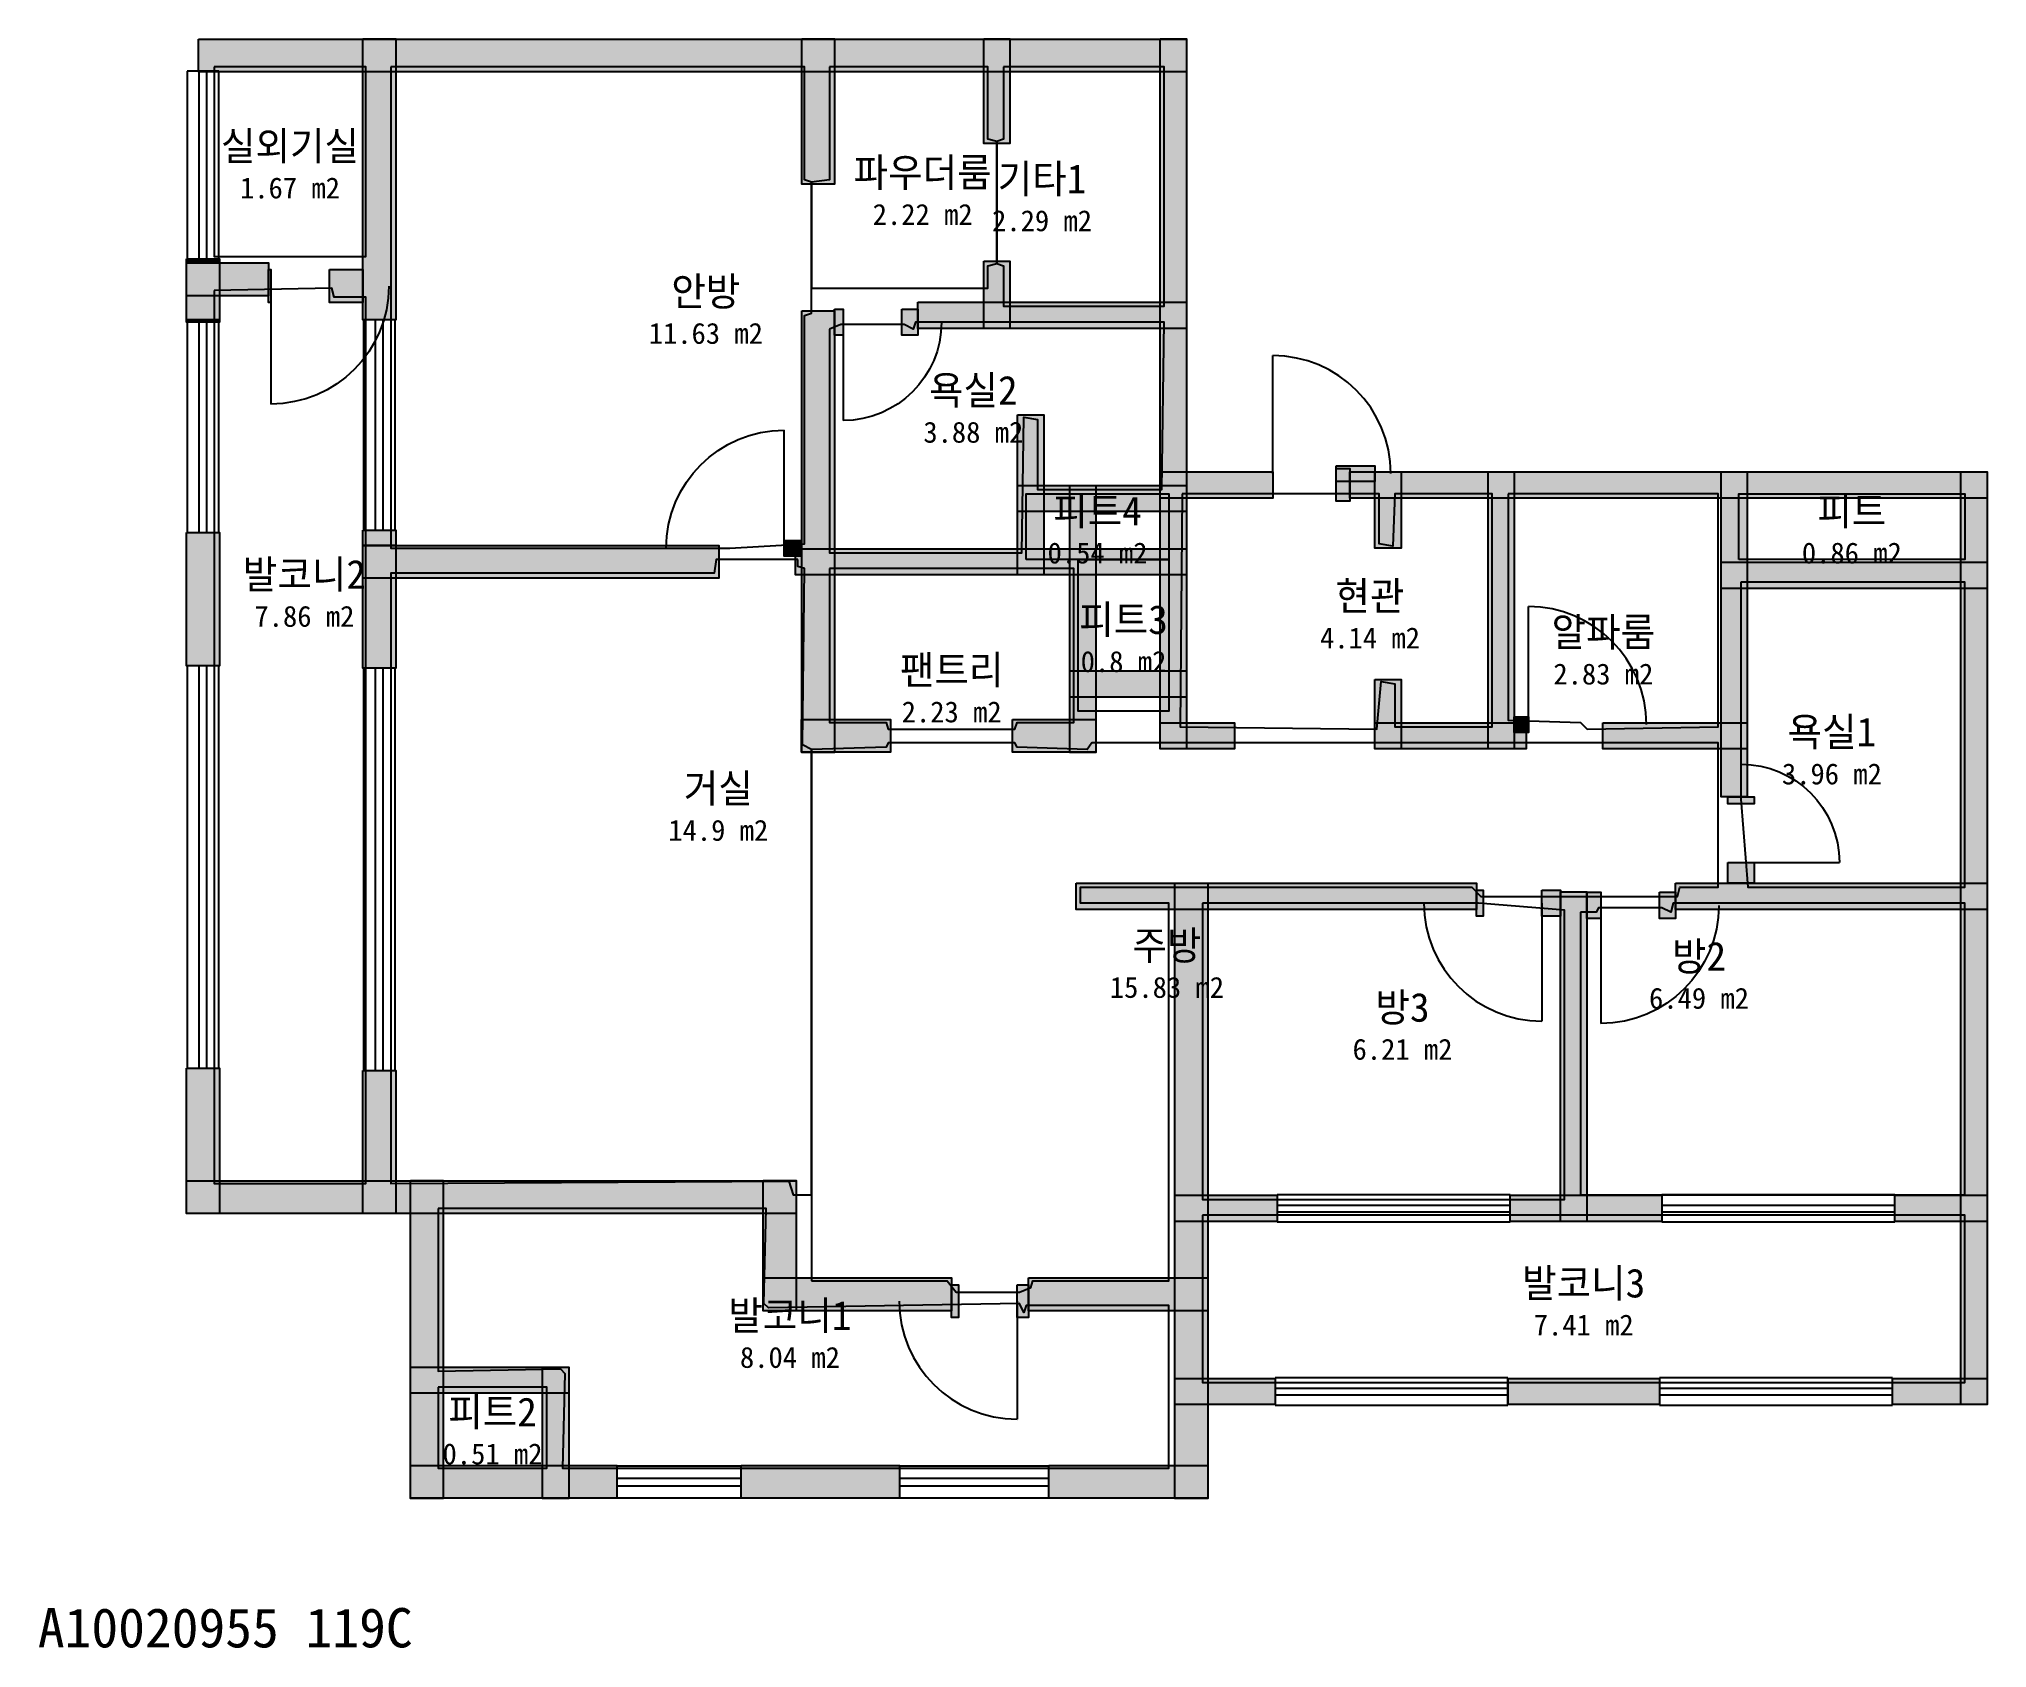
# Model space of a CAD drawing. Header units: millimetres. Extents: x 9 to 14859, y -905 to 11367.
import ezdxf
from ezdxf.enums import TextEntityAlignment as Align

# ---------------------------------------------------------------- set-up
doc = ezdxf.new("R2010")
doc.units = ezdxf.units.MM
for name, color, linetype in [('A-ANNO-TEXT', 7, 'Continuous'), ('A-AREA', 9, 'Continuous'), ('A-AREA-IDEN', 7, 'Continuous'), ('A-DOOR', 4, 'Continuous'), ('A-GLAZ', 5, 'Continuous'), ('A-WALL-EXTR', 7, 'Continuous'), ('A-WALL-PATT', 8, 'Continuous'), ('A-WALL-PRTN', 8, 'Continuous'), ('A-WALL-STRC', 7, 'Continuous')]:
    doc.layers.add(name, color=color, linetype=linetype)

# ---------------------------------------------------------------- blocks, each defined once
blk = doc.blocks.new('JJ-DOOR-SWING')
blk.add_line((0, 0), (0, 1000))
blk.add_arc((0, 0), 1000, 0, 90)
at = {"flags": 1}
for tag, p in [('WIDTH', (0, -150)), ('TYPE', (0, -250))]:
    blk.add_attdef(tag, p, '', height=80, dxfattribs=at)
blk = doc.blocks.new('JJ-WIN-DOUBLE')
for p, q in [((1000, 500), (0, 500)), ((0, 500), (0, -500)), ((1000, -500), (1000, 500)), ((0, 120), (1000, 120)), ((0, -120), (1000, -120)), ((0, -500), (1000, -500))]:
    blk.add_line(p, q)
at = {"flags": 1}
for tag, p in [('WIDTH', (0, -700)), ('TYPE', (0, -800))]:
    blk.add_attdef(tag, p, '', height=80, dxfattribs=at)

msp = doc.modelspace()

# ---------------------------------------------------------------- linework, layer by layer
at = {"layer": 'A-AREA'}
for points in [[(1345, 11155), (1345, 9707), (2500, 9707), (2500, 11155)], [(2690, 11155), (2690, 7483), (5276, 7483), (5845, 7517), (5845, 9259), (5897, 9276), (5897, 10276), (5845, 10293), (5845, 11155)], [(6034, 11155), (6034, 10293), (5897, 10276), (5897, 9466), (7241, 9466), (7241, 9638), (7310, 9655), (7310, 10586), (7241, 10603), (7241, 11155)], [(7362, 11155), (7362, 10603), (7310, 10586), (7310, 9655), (7362, 9638), (7362, 9328), (8586, 9328), (8586, 11155)], [(1345, 9448), (1345, 2638), (2500, 2638), (2500, 9397), (2259, 9397), (2241, 9466)], [(6034, 9155), (6034, 7448), (7500, 7448), (7517, 8483), (7621, 8466), (7621, 7931), (8569, 7931), (8586, 9207), (6690, 9207), (6672, 9155), (6603, 9190), (6121, 9190)], [(7534, 7397), (7534, 7897), (8621, 7897), (8621, 7397)], [(8724, 7897), (8707, 6121), (10207, 6103), (10241, 6466), (10345, 6448), (10345, 6121), (11086, 6121), (11086, 7897), (10345, 7897), (10328, 7500), (10224, 7517), (10224, 7897)], [(11207, 7897), (11207, 6172), (11759, 6155), (11810, 6103), (12810, 6121), (12810, 7897)], [(12966, 7397), (12966, 7897), (14690, 7897), (14690, 7397)], [(5793, 7397), (5172, 7397), (5155, 7293), (2690, 7293), (2690, 2638), (5724, 2655), (5759, 2552), (5897, 2552), (5897, 5948), (5828, 5983), (5845, 7328), (5793, 7345)], [(6034, 7328), (6034, 6155), (6466, 6155), (6483, 6103), (7448, 6103), (7466, 6155), (7897, 6155), (7897, 7328)], [(7931, 7397), (8621, 7397), (8621, 6241), (7931, 6241)], [(12983, 7224), (12983, 5569), (13034, 4897), (14690, 4897), (14690, 7224)], [(5897, 1897), (6931, 1897), (7000, 1810), (7483, 1810), (7569, 1845), (7586, 1897), (8621, 1897), (8621, 4776), (7948, 4776), (7948, 4897), (10931, 4897), (11000, 4828), (12500, 4828), (12517, 4897), (12810, 4897), (12810, 6000), (8034, 6000), (8000, 5948), (7466, 5966), (7448, 6000), (6483, 6000), (6466, 5966), (5897, 5948)], [(8879, 4776), (8879, 2517), (11638, 2517), (11638, 4724), (10983, 4776)], [(11759, 4707), (11759, 2552), (14690, 2552), (14690, 4776), (12466, 4776), (12448, 4707), (12379, 4741), (11897, 4741), (11879, 4707)], [(3052, 2448), (3052, 1207), (3983, 1224), (4017, 1190), (4000, 466), (8621, 466), (8621, 1707), (7534, 1707), (7517, 1655), (7483, 1724), (5569, 1690), (5534, 1724), (5552, 2448)], [(8879, 2397), (8879, 1121), (14690, 1121), (14690, 2397)], [(3052, 1086), (3052, 466), (3879, 466), (3879, 1086)]]:
    msp.add_lwpolyline(points, close=True, dxfattribs=at)
at = {"layer": 'A-WALL-EXTR'}
for points in [[(1224, 11366), (8755, 11366), (8755, 11116), (1224, 11116)], [(2478, 11367), (2728, 11367), (2728, 9224), (2478, 9224)], [(5823, 11367), (6073, 11367), (6073, 10259), (5823, 10259)], [(1133, 9659), (1759, 9659), (1759, 9409), (1133, 9409)], [(1134, 9690), (1384, 9690), (1384, 9224), (1134, 9224)], [(1134, 9690), (1384, 9690), (1384, 9672), (1134, 9672)], [(1134, 9672), (1384, 9672), (1384, 9207), (1134, 9207)], [(1759, 9608), (1776, 9608), (1776, 9358), (1759, 9358)], [(2224, 9608), (2478, 9608), (2478, 9358), (2224, 9358)], [(1134, 9224), (1384, 9224), (1384, 9207), (1134, 9207)], [(5823, 9293), (6073, 9293), (6073, 5926), (5823, 5926)], [(9897, 8091), (10000, 8091), (10000, 7841), (9897, 7841)], [(1134, 7603), (1384, 7603), (1384, 6586), (1134, 6586)], [(2478, 7621), (2728, 7621), (2728, 6569), (2478, 6569)], [(2478, 7621), (2728, 7621), (2728, 7505), (2478, 7505)], [(2478, 7504), (5190, 7504), (5190, 7254), (2478, 7254)], [(5822, 6177), (6500, 6177), (6500, 5927), (5822, 5927)], [(7431, 6177), (8066, 6177), (8066, 5927), (7431, 5927)], [(8668, 4928), (8918, 4928), (8918, 236), (8668, 236)], [(1134, 3517), (1384, 3517), (1384, 2409), (1134, 2409)], [(2478, 3500), (2728, 3500), (2728, 2409), (2478, 2409)], [(1133, 2659), (5781, 2659), (5781, 2409), (1133, 2409)], [(2841, 2660), (3091, 2660), (3091, 236), (2841, 236)], [(5530, 2660), (5780, 2660), (5780, 1667), (5530, 1667)], [(5529, 1918), (6966, 1918), (6966, 1668), (5529, 1668)], [(6966, 1866), (7017, 1866), (7017, 1616), (6966, 1616)], [(7466, 1866), (7552, 1866), (7552, 1616), (7466, 1616)], [(7552, 1918), (8919, 1918), (8919, 1668), (7552, 1668)], [(2840, 487), (4414, 487), (4414, 237), (2840, 237)], [(5362, 487), (6569, 487), (6569, 237), (5362, 237)], [(7707, 487), (8919, 487), (8919, 237), (7707, 237)]]:
    msp.add_lwpolyline(points, close=True, dxfattribs=at)
at = {"layer": 'A-WALL-PATT', "color": 8}
for points in [[(1224, 11366), (8755, 11366), (1224, 11116), (8755, 11116)], [(2478, 11367), (2728, 11367), (2478, 9224), (2728, 9224)], [(5823, 11367), (6073, 11367), (5823, 10259), (6073, 10259)], [(7210, 11367), (7410, 11367), (7210, 10569), (7410, 10569)], [(8555, 11367), (8755, 11367), (8555, 5952), (8755, 5952)], [(1133, 9659), (1759, 9659), (1133, 9409), (1759, 9409)], [(1134, 9690), (1384, 9690), (1134, 9224), (1384, 9224)], [(1134, 9690), (1384, 9690), (1134, 9672), (1384, 9672)], [(1134, 9672), (1384, 9672), (1134, 9207), (1384, 9207)], [(7210, 9672), (7410, 9672), (7210, 9159), (7410, 9159)], [(1759, 9608), (1776, 9608), (1759, 9358), (1776, 9358)], [(2224, 9608), (2478, 9608), (2224, 9358), (2478, 9358)], [(6707, 9359), (8755, 9359), (6707, 9159), (8755, 9159)], [(1134, 9224), (1384, 9224), (1134, 9207), (1384, 9207)], [(5823, 9293), (6073, 9293), (5823, 5926), (6073, 5926)], [(6074, 9307), (6138, 9307), (6074, 9107), (6138, 9107)], [(6586, 9307), (6707, 9307), (6586, 9107), (6707, 9107)], [(7469, 8500), (7669, 8500), (7469, 7279), (7669, 7279)], [(8555, 8066), (9414, 8066), (8555, 7866), (9414, 7866)], [(9897, 8112), (10193, 8112), (9897, 7992), (10193, 7992)], [(9897, 8091), (10000, 8091), (9897, 7841), (10000, 7841)], [(10000, 8066), (14859, 8066), (10000, 7866), (14859, 7866)], [(10193, 8066), (10393, 8066), (10193, 7483), (10393, 7483)], [(11055, 8066), (11255, 8066), (11055, 5952), (11255, 5952)], [(12831, 8066), (13031, 8066), (12831, 5586), (13031, 5586)], [(14659, 8066), (14859, 8066), (14659, 952), (14859, 952)], [(7469, 7962), (8755, 7962), (7469, 7762), (8755, 7762)], [(7866, 7962), (8066, 7962), (7866, 5926), (8066, 5926)], [(1134, 7603), (1384, 7603), (1134, 6586), (1384, 6586)], [(2478, 7621), (2728, 7621), (2478, 6569), (2728, 6569)], [(2478, 7621), (2728, 7621), (2478, 7505), (2728, 7505)], [(2478, 7504), (5190, 7504), (2478, 7254), (5190, 7254)], [(5690, 7543), (5822, 7543), (5690, 7423), (5822, 7423)], [(5776, 7479), (8755, 7479), (5776, 7279), (8755, 7279)], [(12831, 7376), (14859, 7376), (12831, 7176), (14859, 7176)], [(7866, 6548), (8755, 6548), (7866, 6348), (8755, 6348)], [(10193, 6483), (10393, 6483), (10193, 5952), (10393, 5952)], [(5822, 6177), (6500, 6177), (5822, 5927), (6500, 5927)], [(7431, 6177), (8066, 6177), (7431, 5927), (8066, 5927)], [(8555, 6152), (9121, 6152), (8555, 5952), (9121, 5952)], [(10193, 6152), (11345, 6152), (10193, 5952), (11345, 5952)], [(11255, 6198), (11362, 6198), (11255, 6078), (11362, 6078)], [(11931, 6152), (13031, 6152), (11931, 5952), (13031, 5952)], [(12883, 5586), (13083, 5586), (12883, 5534), (13083, 5534)], [(12883, 5086), (13083, 5086), (12883, 4928), (13083, 4928)], [(7914, 4928), (10966, 4928), (7914, 4728), (10966, 4728)], [(8668, 4928), (8918, 4928), (8668, 236), (8918, 236)], [(12483, 4928), (14859, 4928), (12483, 4728), (14859, 4728)], [(10966, 4876), (11017, 4876), (10966, 4676), (11017, 4676)], [(11466, 4876), (11607, 4876), (11466, 4676), (11607, 4676)], [(11607, 4862), (11807, 4862), (11607, 2348), (11807, 2348)], [(11807, 4859), (11914, 4859), (11807, 4659), (11914, 4659)], [(12362, 4859), (12483, 4859), (12362, 4659), (12483, 4659)], [(1134, 3517), (1384, 3517), (1134, 2409), (1384, 2409)], [(2478, 3500), (2728, 3500), (2478, 2409), (2728, 2409)], [(1133, 2659), (5781, 2659), (1133, 2409), (5781, 2409)], [(2841, 2660), (3091, 2660), (2841, 236), (3091, 236)], [(5530, 2660), (5780, 2660), (5530, 1667), (5780, 1667)], [(8667, 2548), (9448, 2548), (8667, 2348), (9448, 2348)], [(11224, 2548), (12379, 2548), (11224, 2348), (12379, 2348)], [(14155, 2548), (14859, 2548), (14155, 2348), (14859, 2348)], [(5529, 1918), (6966, 1918), (5529, 1668), (6966, 1668)], [(6966, 1866), (7017, 1866), (6966, 1616), (7017, 1616)], [(7466, 1866), (7552, 1866), (7466, 1616), (7552, 1616)], [(7552, 1918), (8919, 1918), (7552, 1668), (8919, 1668)], [(2840, 1238), (4048, 1238), (2840, 1038), (4048, 1038)], [(3848, 1238), (4048, 1238), (3848, 236), (4048, 236)], [(8667, 1152), (9431, 1152), (8667, 952), (9431, 952)], [(11207, 1152), (12362, 1152), (11207, 952), (12362, 952)], [(14138, 1152), (14859, 1152), (14138, 952), (14859, 952)], [(2840, 487), (4414, 487), (2840, 237), (4414, 237)], [(5362, 487), (6569, 487), (5362, 237), (6569, 237)], [(7707, 487), (8919, 487), (7707, 237), (8919, 237)]]:
    msp.add_solid(points, dxfattribs=at)
at = {"layer": 'A-WALL-PRTN'}
for points in [[(9897, 8112), (10193, 8112), (10193, 7992), (9897, 7992)], [(5690, 7543), (5822, 7543), (5822, 7423), (5690, 7423)], [(11255, 6198), (11362, 6198), (11362, 6078), (11255, 6078)]]:
    msp.add_lwpolyline(points, close=True, dxfattribs=at)
at = {"layer": 'A-WALL-STRC'}
for points in [[(7210, 11367), (7410, 11367), (7410, 10569), (7210, 10569)], [(8555, 11367), (8755, 11367), (8755, 5952), (8555, 5952)], [(7210, 9672), (7410, 9672), (7410, 9159), (7210, 9159)], [(6707, 9359), (8755, 9359), (8755, 9159), (6707, 9159)], [(6074, 9307), (6138, 9307), (6138, 9107), (6074, 9107)], [(6586, 9307), (6707, 9307), (6707, 9107), (6586, 9107)], [(7469, 8500), (7669, 8500), (7669, 7279), (7469, 7279)], [(8555, 8066), (9414, 8066), (9414, 7866), (8555, 7866)], [(10000, 8066), (14859, 8066), (14859, 7866), (10000, 7866)], [(10193, 8066), (10393, 8066), (10393, 7483), (10193, 7483)], [(11055, 8066), (11255, 8066), (11255, 5952), (11055, 5952)], [(12831, 8066), (13031, 8066), (13031, 5586), (12831, 5586)], [(14659, 8066), (14859, 8066), (14859, 952), (14659, 952)], [(7469, 7962), (8755, 7962), (8755, 7762), (7469, 7762)], [(7866, 7962), (8066, 7962), (8066, 5926), (7866, 5926)], [(5776, 7479), (8755, 7479), (8755, 7279), (5776, 7279)], [(12831, 7376), (14859, 7376), (14859, 7176), (12831, 7176)], [(7866, 6548), (8755, 6548), (8755, 6348), (7866, 6348)], [(10193, 6483), (10393, 6483), (10393, 5952), (10193, 5952)], [(8555, 6152), (9121, 6152), (9121, 5952), (8555, 5952)], [(10193, 6152), (11345, 6152), (11345, 5952), (10193, 5952)], [(11931, 6152), (13031, 6152), (13031, 5952), (11931, 5952)], [(12883, 5586), (13083, 5586), (13083, 5534), (12883, 5534)], [(12883, 5086), (13083, 5086), (13083, 4928), (12883, 4928)], [(7914, 4928), (10966, 4928), (10966, 4728), (7914, 4728)], [(12483, 4928), (14859, 4928), (14859, 4728), (12483, 4728)], [(10966, 4876), (11017, 4876), (11017, 4676), (10966, 4676)], [(11466, 4876), (11607, 4876), (11607, 4676), (11466, 4676)], [(11607, 4862), (11807, 4862), (11807, 2348), (11607, 2348)], [(11807, 4859), (11914, 4859), (11914, 4659), (11807, 4659)], [(12362, 4859), (12483, 4859), (12483, 4659), (12362, 4659)], [(8667, 2548), (9448, 2548), (9448, 2348), (8667, 2348)], [(11224, 2548), (12379, 2548), (12379, 2348), (11224, 2348)], [(14155, 2548), (14859, 2548), (14859, 2348), (14155, 2348)], [(2840, 1238), (4048, 1238), (4048, 1038), (2840, 1038)], [(3848, 1238), (4048, 1238), (4048, 236), (3848, 236)], [(8667, 1152), (9431, 1152), (9431, 952), (8667, 952)], [(11207, 1152), (12362, 1152), (12362, 952), (11207, 952)], [(14138, 1152), (14859, 1152), (14859, 952), (14138, 952)]]:
    msp.add_lwpolyline(points, close=True, dxfattribs=at)

# ---------------------------------------------------------------- block references
at = {"layer": 'A-DOOR'}
for p, xscale, yscale in [((1776, 9483), 0.9, -0.9), ((6138, 9207), 0.75, -0.75), ((9414, 8052), 0.9, 0.9), ((11362, 6138), 0.9, 0.9), ((11914, 4759), 0.9, -0.9)]:
    msp.add_blockref('JJ-DOOR-SWING', p, dxfattribs=dict(at, xscale=xscale, yscale=yscale))
for p, xscale, yscale, rotation in [((5690, 7483), 0.9, -0.9, 180), ((12983, 5086), 0.75, -0.75, 90), ((11466, 4776), 0.9, 0.9, 180), ((7466, 1741), 0.9, 0.9, 180)]:
    msp.add_blockref('JJ-DOOR-SWING', p, dxfattribs=dict(at, xscale=xscale, yscale=yscale, rotation=rotation))
at = {"layer": 'A-GLAZ', "yscale": 0.2413793103448276, "rotation": 90}
for p, xscale in [((1259, 9690), 1.431034482758621), ((2603, 7621), 1.603448275862069), ((1259, 7603), 1.60344827586207), ((1259, 3517), 3.068965517241379), ((2603, 3500), 3.068965517241379)]:
    msp.add_blockref('JJ-WIN-DOUBLE', p, dxfattribs=dict(at, xscale=xscale))
at = {"layer": 'A-GLAZ'}
for p, xscale, yscale in [((9448, 2448), 1.775862068965518, 0.206896551724138), ((12379, 2448), 1.775862068965518, 0.206896551724138), ((9431, 1052), 1.775862068965518, 0.206896551724138), ((12362, 1052), 1.775862068965516, 0.206896551724138), ((4414, 362), 0.9482758620689655, 0.2413793103448276), ((6569, 362), 1.137931034482759, 0.2413793103448276)]:
    msp.add_blockref('JJ-WIN-DOUBLE', p, dxfattribs=dict(at, xscale=xscale, yscale=yscale))

# ---------------------------------------------------------------- texts
at = {"layer": 'A-ANNO-TEXT'}
msp.add_text('A10020955 119C', height=300, dxfattribs=at).set_placement((0, -900))
at = {"layer": 'A-AREA-IDEN'}
for s, height, p in [('실외기실', 220, (1922, 10551)), ('파우더룸', 220, (6745, 10349)), ('기타1', 220, (7655, 10301)), ('1.67 m2', 160, (1922, 10231)), ('2.22 m2', 160, (6745, 10029)), ('2.29 m2', 160, (7655, 9981)), ('안방', 220, (5092, 9442)), ('11.63 m2', 160, (5092, 9122)), ('욕실2', 220, (7131, 8688)), ('3.88 m2', 160, (7131, 8368)), ('피트4', 220, (8078, 7767)), ('피트', 220, (13828, 7767)), ('0.54 m2', 160, (8078, 7447)), ('0.86 m2', 160, (13828, 7447)), ('발코니2', 220, (2032, 7284)), ('현관', 220, (10155, 7119)), ('7.86 m2', 160, (2032, 6964)), ('피트3', 220, (8276, 6939)), ('알파룸', 220, (11934, 6844)), ('4.14 m2', 160, (10155, 6799)), ('팬트리', 220, (6966, 6555)), ('0.8 m2', 160, (8276, 6619)), ('2.83 m2', 160, (11934, 6524)), ('2.23 m2', 160, (6966, 6235)), ('욕실1', 220, (13676, 6082)), ('3.96 m2', 160, (13676, 5762)), ('거실', 220, (5187, 5652)), ('14.9 m2', 160, (5187, 5332)), ('주방', 220, (8607, 4454)), ('방2', 220, (12663, 4371)), ('15.83 m2', 160, (8607, 4134)), ('방3', 220, (10403, 3982)), ('6.49 m2', 160, (12663, 4051)), ('6.21 m2', 160, (10403, 3662)), ('발코니3', 220, (11784, 1879)), ('발코니1', 220, (5733, 1632)), ('7.41 m2', 160, (11784, 1559)), ('8.04 m2', 160, (5733, 1312)), ('피트2', 220, (3466, 896)), ('0.51 m2', 160, (3466, 576))]:
    msp.add_text(s, height=height, dxfattribs=at).set_placement(p, align=Align.MIDDLE_CENTER)

doc.saveas('drawing.dxf')
